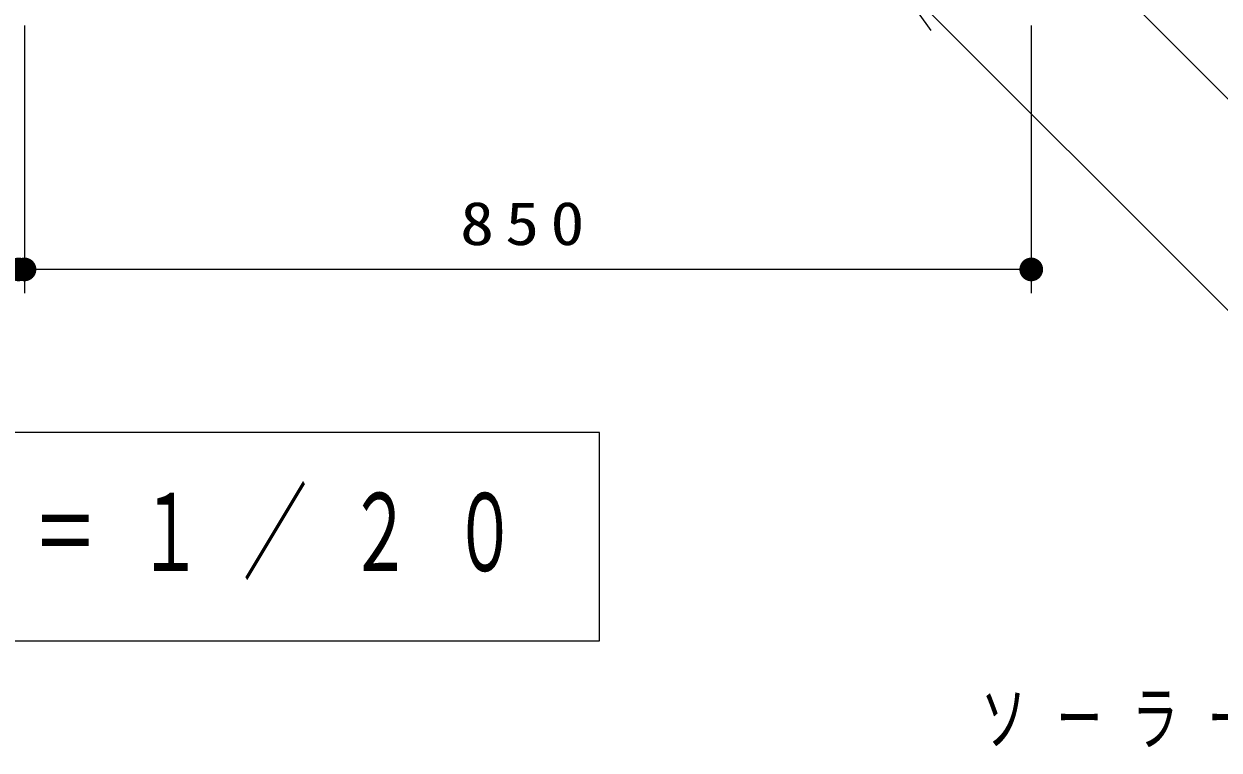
# Model space of a CAD drawing. Units: millimetres on the paper, scale 1:20. Extents: x -365 to 0, y -79 to 257.
# Drawn here: x -263.8 to -213.4, y 191.7 to 222.4 of the extents above; entities that cross this region are included whole.
import ezdxf

# ---------------------------------------------------------------- set-up
doc = ezdxf.new("R2010")
doc.units = ezdxf.units.MM
doc.layers.add('1_20', color=4, linetype='Continuous', lineweight=25)
doc.styles.add('ＭＳ ゴシック', font='')
doc.styles.get('ＭＳ ゴシック').set_extended_font_data('MS Gothic')

# ---------------------------------------------------------------- blocks, each defined once
blk = doc.blocks.new('filled_dot')
at = {"color": 0, "linetype": 'Continuous', "lineweight": -2, "const_width": 1.25}
blk.add_lwpolyline([(-0.625, 0, 1), (0.625, 0, 1)], format="xyb", close=True, dxfattribs=at)

msp = doc.modelspace()

# ---------------------------------------------------------------- linework, layer by layer
at = {"layer": '1_20', "color": 7, "lineweight": 13}
for p, q in [((-225.51, 222.092), (-227.278, 224.567)), ((-263.789, 222.301), (-263.789, 211.006)), ((-221.289, 222.301), (-221.289, 211.006)), ((-221.289, 212.006), (-263.789, 212.006)), ((-239.514, 205.126), (-287.314, 205.126)), ((-239.514, 196.326), (-239.514, 205.126)), ((-287.314, 196.326), (-239.514, 196.326))]:
    msp.add_line(p, q, dxfattribs=at)
for points in [[(-228.611, 234.829), (-212.486, 218.703), (-166.952, 218.703)], [(-227.278, 224.567), (-212.219, 209.508), (-175.952, 209.508)]]:
    msp.add_lwpolyline(points, dxfattribs=at)

# ---------------------------------------------------------------- block references
at = {"layer": '1_20', "color": 7, "lineweight": 13, "xscale": 0.4, "yscale": 0.4, "rotation": 180}
for p in [(-264.039, 212.006), (-221.289, 212.006)]:
    msp.add_blockref('filled_dot', p, dxfattribs=at)
at = {"layer": '1_20', "color": 7, "lineweight": 13, "xscale": 0.4, "yscale": 0.4}
msp.add_blockref('filled_dot', (-263.789, 212.006), dxfattribs=at)

# ---------------------------------------------------------------- texts
at = {"layer": '1_20', "color": 7, "style": 'ＭＳ ゴシック'}
for s, insert, char_height, attachment_point in [('\\T1.33;\\W1.15;850', (-242.539, 213.006), 1.833, 8), ('\\T1.64;\\W0.6;平面図\u3000Ｓ＝１／２０', (-263.414, 200.726), 3.299, 5), ('\\T1.64;\\W0.65;ソーラー式ＬＥＤユニット', (-223.429, 192.933), 2.199, 4)]:
    msp.add_mtext(s, dxfattribs=dict(at, insert=insert, char_height=char_height, attachment_point=attachment_point))

doc.saveas('drawing.dxf')
